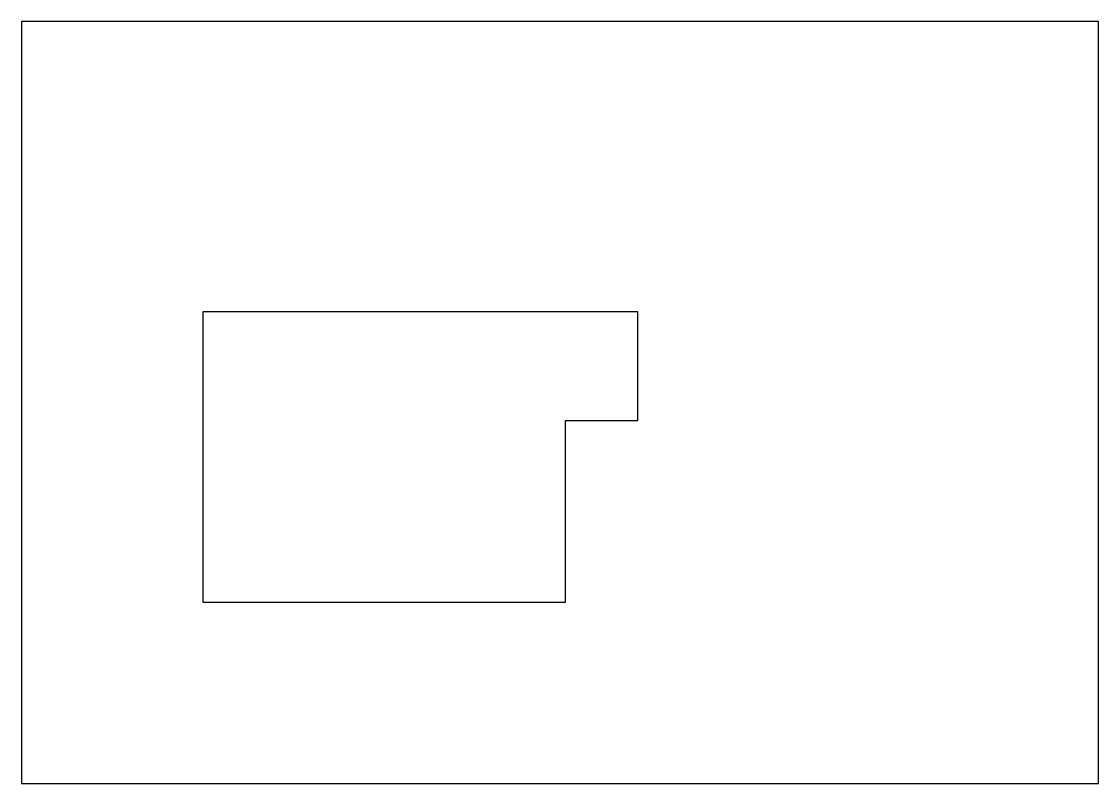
# Model space of a CAD drawing. Header units: millimetres. Extents: x 0 to 297, y 0 to 210.
import ezdxf

# ---------------------------------------------------------------- set-up
doc = ezdxf.new("R2010")
doc.units = ezdxf.units.MM

msp = doc.modelspace()

# ---------------------------------------------------------------- linework, layer by layer
for p, q in [((170, 130), (50, 130)), ((50, 130), (50, 50)), ((170, 100), (170, 130)), ((150, 50), (150, 100)), ((150, 100), (170, 100)), ((50, 50), (150, 50))]:
    msp.add_line(p, q)
msp.add_lwpolyline([(0, 0), (297, 0), (297, 210), (0, 210)], close=True)

doc.saveas('drawing.dxf')
